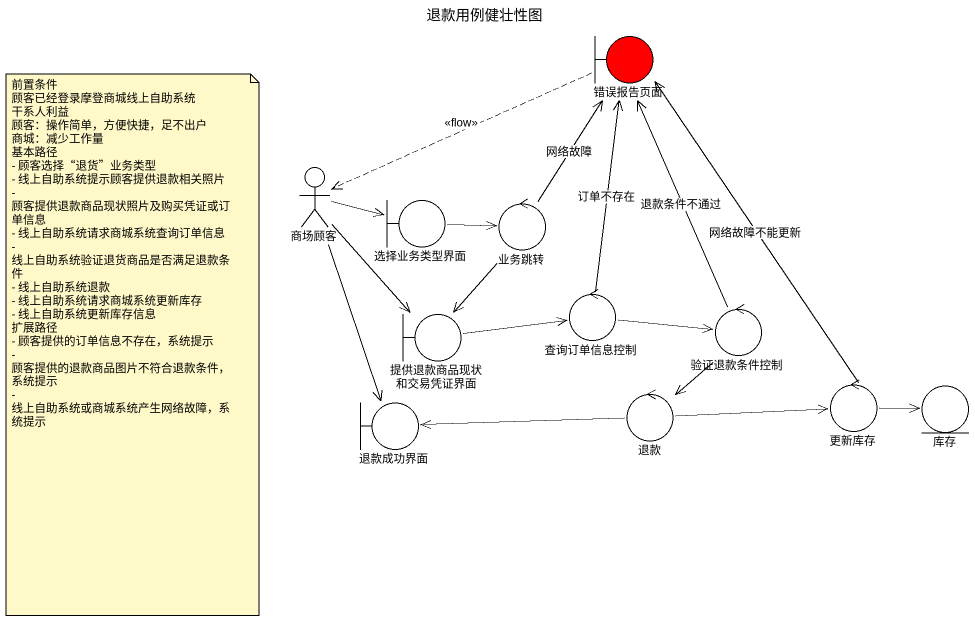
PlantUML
@startuml
title 退款用例健壮性图
boundary 错误报告页面 #FF0000
actor 商场顾客
boundary 选择业务类型界面
control 业务跳转
boundary 提供退款商品现状和交易凭证界面
control 查询订单信息控制
control 验证退款条件控制
control 更新库存
entity 库存
boundary 退款成功界面
control 退款
错误报告页面 .left.> 商场顾客 : <<flow>>
商场顾客 -right-> 选择业务类型界面
商场顾客 --> 提供退款商品现状和交易凭证界面
商场顾客 --> 退款成功界面
选择业务类型界面 -right-> 业务跳转
业务跳转 -up-> 错误报告页面 : 网络故障
业务跳转 --> 提供退款商品现状和交易凭证界面
提供退款商品现状和交易凭证界面 -right-> 查询订单信息控制
查询订单信息控制 -up-> 错误报告页面 : 订单不存在
查询订单信息控制 -right-> 验证退款条件控制
验证退款条件控制 -up-> 错误报告页面 : 退款条件不通过
验证退款条件控制 --> 退款
更新库存 -up-> 错误报告页面 : 网络故障不能更新
更新库存 -right-> 库存
退款 -right-> 更新库存
退款 -left-> 退款成功界面
note as N1
  前置条件
  顾客已经登录摩登商城线上自助系统
  干系人利益
  顾客：操作简单，方便快捷，足不出户
  商城：减少工作量
  基本路径
  - 顾客选择“退货”业务类型
  - 线上自助系统提示顾客提供退款相关照片
  - 顾客提供退款商品现状照片及购买凭证或订单信息
  - 线上自助系统请求商城系统查询订单信息
  - 线上自助系统验证退货商品是否满足退款条件
  - 线上自助系统退款
  - 线上自助系统请求商城系统更新库存
  - 线上自助系统更新库存信息
  扩展路径
  - 顾客提供的订单信息不存在，系统提示
  - 顾客提供的退款商品图片不符合退款条件，系统提示
  - 线上自助系统或商城系统产生网络故障，系统提示
end note
@enduml
